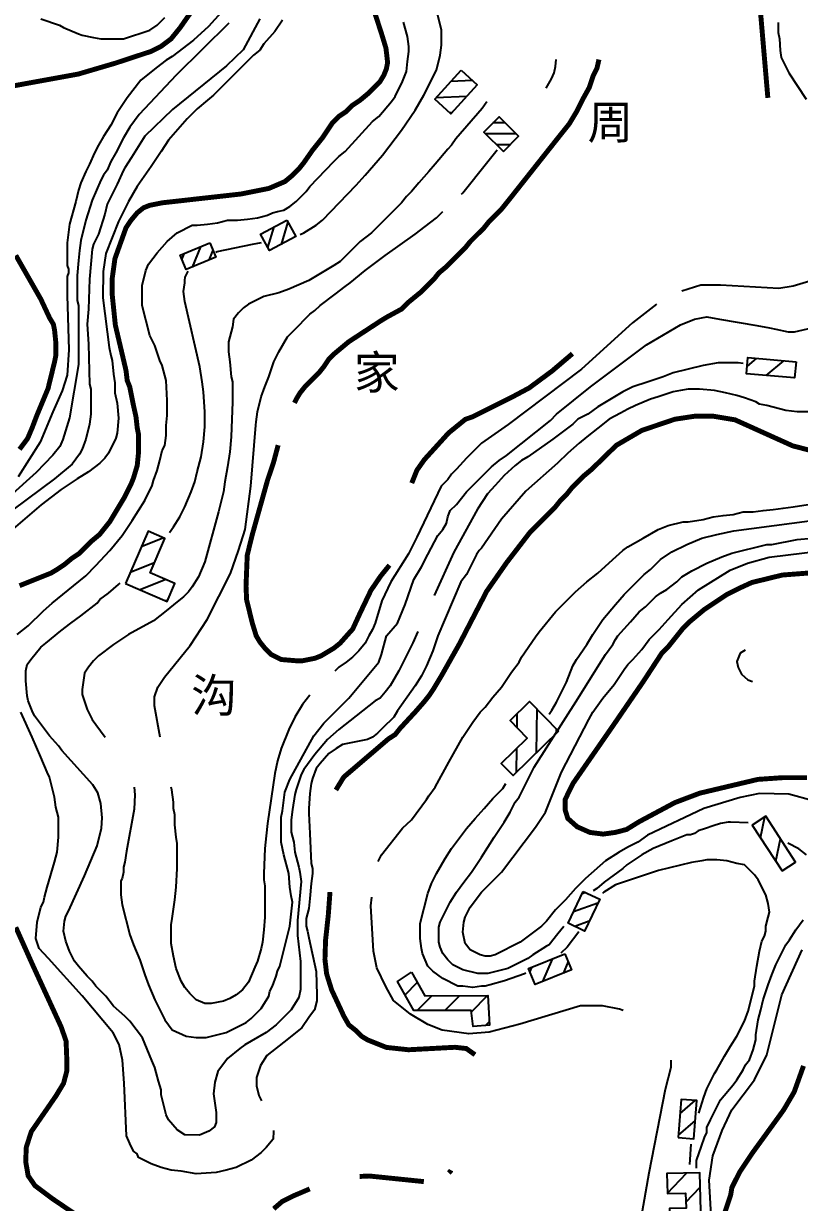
# Model space of a CAD drawing. Extents: x 35515948 to 35520624, y 3302916 to 3308279.
# Drawn here: x 35516772 to 35517166, y 3304261 to 3304859 of the extents above; entities that cross this region are included whole.
import ezdxf

# ---------------------------------------------------------------- set-up
doc = ezdxf.new("R2010")
doc.units = 0
doc.header["$LTSCALE"] = 10000
doc.header["$MEASUREMENT"] = 0
for name, color, linetype in [('2113', 7, 'CONTINUOUS'), ('8111', 34, 'CONTINUOUS'), ('8112', 34, 'CONTINUOUS')]:
    doc.layers.add(name, color=color, linetype=linetype)
doc.styles.add('仿宋体', font='')
doc.styles.get('仿宋体').set_extended_font_data('文鼎CS仿宋体')

msp = doc.modelspace()

# ---------------------------------------------------------------- linework, layer by layer
at = {"layer": '2113', "linetype": 'Continuous', "ltscale": 0.005}
for p, q in [((35516999.71, 3304830.33), (35516988.83, 3304829.84)), ((35516996.87, 3304822.26), (35516981.26, 3304821.56)), ((35516989.3, 3304813.98), (35516988.26, 3304813.94)), ((35517016.35, 3304808.79), (35517010.2, 3304808.79)), ((35517021.93, 3304803.21), (35517006.56, 3304803.21)), ((35517018.78, 3304797.62), (35517012.15, 3304797.62)), ((35516899.08, 3304755.98), (35516895.91, 3304745.62)), ((35516906.2, 3304758.54), (35516902.71, 3304747.13)), ((35516853.36, 3304742.35), (35516852.35, 3304739.86)), ((35516861.79, 3304745.9), (35516857.61, 3304735.63)), ((35516868.07, 3304744.18), (35516866.03, 3304739.18)), ((35517143.7, 3304689.32), (35517139.05, 3304685.42)), ((35517157.57, 3304688.09), (35517148.68, 3304680.65)), ((35517163.27, 3304680.04), (35517162.54, 3304679.42)), ((35516843.26, 3304598.17), (35516831.8, 3304593.6)), ((35516838.49, 3304585.51), (35516826.21, 3304580.61)), ((35516844.35, 3304577.07), (35516831.23, 3304571.85)), ((35516845.25, 3304566.67), (35516844.22, 3304566.26)), ((35517022.37, 3304508.87), (35517022.29, 3304502.01)), ((35517032.4, 3304511.37), (35517032.14, 3304489.05)), ((35517042.28, 3304501.26), (35517042.26, 3304498.93)), ((35517022.17, 3304491.28), (35517022.02, 3304479.17)), ((35517145.92, 3304446), (35517148.17, 3304456.64)), ((35517153.62, 3304434.14), (35517156.02, 3304445.46)), ((35517063.35, 3304412.77), (35517051.1, 3304408.44)), ((35517057.22, 3304418.2), (35517055.46, 3304417.57)), ((35517058.99, 3304403.64), (35517051.64, 3304401.03)), ((35517040.15, 3304384.37), (35517035.31, 3304372.99)), ((35517048.28, 3304383.17), (35517045.74, 3304377.2)), ((35517029.71, 3304380.16), (35517028.86, 3304378.15)), ((35516965.59, 3304366.28), (35516971.82, 3304372.6)), ((35516971.74, 3304358.28), (35516979.11, 3304365.75)), ((35516985.79, 3304358.28), (35516993.25, 3304365.84)), ((35516999.25, 3304357.68), (35517007.39, 3304365.94)), ((35517006.4, 3304350.69), (35517008.28, 3304352.6)), ((35517105.07, 3304306.11), (35517112.75, 3304312.7)), ((35517104.24, 3304295.16), (35517112.85, 3304302.56)), ((35517098.69, 3304265.68), (35517108.31, 3304275.84)), ((35517108.03, 3304261), (35517115.32, 3304268.7))]:
    msp.add_line(p, q, dxfattribs=at)
for points in [[(35516994.03, 3304835.53), (35517002.18, 3304828.07), (35516988.8, 3304813.44), (35516980.65, 3304820.89)], [(35517015.46, 3304794.31), (35517023.15, 3304801.99), (35517013.27, 3304811.87), (35517005.59, 3304804.18)], [(35516905.7, 3304759.49), (35516910.16, 3304751.08), (35516896.78, 3304743.98), (35516892.32, 3304752.39)], [(35516866.51, 3304747.89), (35516869.55, 3304740.66), (35516854.66, 3304734.38), (35516851.61, 3304741.61)], [(35517163.94, 3304687.53), (35517163.22, 3304679.36), (35517138.71, 3304681.53), (35517139.43, 3304689.69)], [(35516823.81, 3304575.04), (35516844.94, 3304565.95), (35516848.89, 3304575.12), (35516836.34, 3304580.52), (35516843.83, 3304597.93), (35516835.25, 3304601.62)], [(35517043.43, 3304500.08), (35517020.41, 3304477.59), (35517014.42, 3304483.72), (35517027.59, 3304496.58), (35517018.9, 3304505.48), (35517028.75, 3304515.11)], [(35517156.84, 3304429.2), (35517163.69, 3304433.66), (35517148.58, 3304456.91), (35517141.72, 3304452.45)], [(35517056.03, 3304418.77), (35517064.33, 3304414.81), (35517056.62, 3304398.66), (35517048.33, 3304402.62)], [(35517046.72, 3304387.03), (35517050, 3304378.92), (35517031.55, 3304371.47), (35517028.28, 3304379.58)], [(35516968.96, 3304377.85), (35516975.58, 3304365.72), (35517007.67, 3304365.94), (35517008.36, 3304350.83), (35517000.09, 3304350.27), (35516999.18, 3304358.28), (35516970, 3304358.28), (35516961.85, 3304373.04)], [(35517104.14, 3304293.89), (35517112.15, 3304293.28), (35517113.62, 3304312.63), (35517105.61, 3304313.24)], [(35517115.83, 3304250.11), (35517115.13, 3304276.03), (35517098.42, 3304275.57), (35517098.7, 3304265.45), (35517107.91, 3304265.7), (35517108.11, 3304258.05), (35517099.67, 3304257.82), (35517099.9, 3304249.68)]]:
    msp.add_lwpolyline(points, close=True, dxfattribs=at)
at = {"layer": '8111', "linetype": 'Continuous', "ltscale": 0.005}
for points, elevation in [([(35516891.99, 3304861.59), (35516883.53, 3304845.9), (35516875.05, 3304837.74), (35516847.59, 3304815.58), (35516833.6, 3304802.12), (35516826.82, 3304791.2), (35516823.41, 3304786.03), (35516822.78, 3304784.76), (35516819.6, 3304777.77), (35516814.52, 3304767.61), (35516813.25, 3304762.53), (35516810.08, 3304752.37), (35516807.54, 3304747.29), (35516806.9, 3304744.75), (35516806.27, 3304737.13), (35516805.63, 3304729.51), (35516805, 3304714.27), (35516804.36, 3304706.65), (35516805, 3304696.49), (35516805.63, 3304676.17), (35516806.27, 3304673.63), (35516806.27, 3304660.93), (35516805.63, 3304655.85), (35516803.73, 3304648.23), (35516801.82, 3304643.15), (35516800.55, 3304640.61), (35516796.74, 3304635.53), (35516787.79, 3304628.17), (35516745.42, 3304596.76)], 435), ([(35516873.99, 3304866.67), (35516865.96, 3304857.78), (35516858.34, 3304850.8), (35516847.54, 3304842.54), (35516844.37, 3304840.64), (35516839.29, 3304836.83), (35516831.67, 3304830.48), (35516824.68, 3304821.59), (35516819.6, 3304813.97), (35516816.43, 3304807.62), (35516812.62, 3304801.9), (35516810.08, 3304797.46), (35516808.17, 3304793.65), (35516805.63, 3304787.93), (35516803.73, 3304784.12), (35516801.19, 3304778.41), (35516799.92, 3304774.6), (35516798.65, 3304768.88), (35516795.47, 3304757.45), (35516794.2, 3304747.93), (35516794.2, 3304736.5), (35516794.84, 3304734.59), (35516794.84, 3304732.69), (35516794.2, 3304730.78), (35516794.2, 3304721.26), (35516795.12, 3304693.58), (35516794.28, 3304680.75), (35516791.73, 3304672.8), (35516786.96, 3304662.2), (35516780.6, 3304646.73), (35516769.37, 3304629.13)], 445), ([(35516912.39, 3304752.09), (35516914.22, 3304753.01), (35516920.57, 3304756.82), (35516923.74, 3304759.36), (35516940.89, 3304777.14), (35516945.33, 3304782.22), (35516949.78, 3304787.3), (35516954.22, 3304792.38), (35516963.75, 3304805.08), (35516970.73, 3304815.24), (35516975.18, 3304822.86), (35516981.53, 3304835.56), (35516983.43, 3304843.18), (35516984.07, 3304848.26), (35516984.07, 3304855.88), (35516982.16, 3304863.5)], 415), ([(35516876.22, 3304859.36), (35516849.5, 3304832.97), (35516830.74, 3304813.04), (35516825.97, 3304806.68), (35516822.78, 3304801.27), (35516818.97, 3304793.65), (35516816.43, 3304789.2), (35516814.52, 3304784.76), (35516812.62, 3304782.22), (35516811.35, 3304779.68), (35516806.9, 3304769.52), (35516803.73, 3304759.36), (35516801.19, 3304749.2), (35516800.55, 3304744.12), (35516799.92, 3304739.04), (35516799.28, 3304731.42), (35516799.28, 3304718.72), (35516799.92, 3304716.18), (35516799.92, 3304713.64), (35516799.92, 3304708.56), (35516799.92, 3304686.26), (35516795.44, 3304659.13), (35516792.05, 3304648.21), (35516790.53, 3304644.56), (35516786.97, 3304640.19), (35516778.5, 3304631.44), (35516749.25, 3304605.22)], 440), ([(35516903.42, 3304860.96), (35516899.61, 3304855.24), (35516893.9, 3304848.89), (35516891.99, 3304845.72), (35516888.82, 3304843.18), (35516887.55, 3304841.91), (35516883.74, 3304838.1), (35516878.66, 3304833.02), (35516868.5, 3304822.86), (35516865.32, 3304820.32), (35516860.24, 3304815.87), (35516855.16, 3304810.79), (35516845.64, 3304800), (35516841.83, 3304794.28), (35516836.75, 3304786.66), (35516829.76, 3304776.5), (35516825.32, 3304768.88), (35516820.24, 3304758.72), (35516813.89, 3304742.44), (35516812.51, 3304733.43), (35516812.3, 3304719.97), (35516815.58, 3304694.74), (35516816.43, 3304690.78), (35516817.06, 3304688.24), (35516817.7, 3304681.25), (35516818.33, 3304676.81), (35516818.33, 3304671.73), (35516819.6, 3304666.65), (35516820.24, 3304659.03), (35516819.6, 3304651.41), (35516818.97, 3304648.87), (35516815.16, 3304641.25), (35516813.25, 3304638.71), (35516810.71, 3304636.17), (35516805, 3304631.72), (35516799.36, 3304628.16), (35516791.17, 3304622.81), (35516781.08, 3304614.93), (35516765.63, 3304601.7)], 430), ([(35516768.8, 3304549.17), (35516774.52, 3304553.62), (35516782.14, 3304561.24), (35516786.58, 3304565.05), (35516797.38, 3304573.94), (35516803.73, 3304579.02), (35516808.81, 3304584.1), (35516815.79, 3304591.72), (35516822.14, 3304599.34), (35516827.22, 3304606.96), (35516830.4, 3304612.04), (35516833.57, 3304617.12), (35516837.38, 3304624.74), (35516838.02, 3304627.28), (35516839.92, 3304632.36), (35516841.19, 3304637.44), (35516842.46, 3304642.52), (35516843.73, 3304645.06), (35516844.37, 3304650.14), (35516844.37, 3304655.22), (35516845, 3304660.3), (35516845, 3304667.92), (35516844.37, 3304678.08), (35516842.46, 3304685.7), (35516841.19, 3304688.24), (35516838.65, 3304695.86), (35516836.11, 3304700.94), (35516832.3, 3304716.18), (35516832.3, 3304726.34), (35516834.21, 3304733.96), (35516835.48, 3304737.13), (35516839.92, 3304742.85), (35516845, 3304748.56), (35516850.08, 3304753.01), (35516857.7, 3304756.82), (35516860.24, 3304756.82), (35516865.32, 3304757.45), (35516870.4, 3304758.09), (35516875.48, 3304759.36), (35516880.56, 3304759.36), (35516885.64, 3304759.99), (35516890.72, 3304760.63), (35516895.8, 3304761.9), (35516898.34, 3304763.17), (35516900.88, 3304763.8), (35516904.06, 3304764.44), (35516907.23, 3304766.34), (35516910.41, 3304768.88), (35516915.49, 3304773.96), (35516917.39, 3304776.5), (35516929.46, 3304789.2), (35516932, 3304791.74), (35516935.17, 3304794.28), (35516942.16, 3304801.9), (35516949.14, 3304809.52), (35516952.32, 3304812.06), (35516958.67, 3304819.68), (35516960.57, 3304822.22), (35516964.38, 3304829.84), (35516966.29, 3304834.92), (35516966.92, 3304840), (35516967.56, 3304845.08), (35516967.56, 3304847.62), (35516966.92, 3304852.7), (35516964.75, 3304859.94)], 420), ([(35517154.88, 3304859.69), (35517154.88, 3304854.61), (35517155.52, 3304851.43), (35517155.84, 3304845.58), (35517156.37, 3304841.98), (35517160.3, 3304834.13), (35517168.99, 3304820.88)], 405), ([(35517037.25, 3304826.42), (35517039.95, 3304831.11), (35517041.22, 3304834.29), (35517041.85, 3304837.46), (35517042.2, 3304840.96)], 405), ([(35517007.14, 3304819.42), (35517004.69, 3304816.11), (35516991.44, 3304800.74), (35516989.15, 3304797.46), (35516987.24, 3304795.55), (35516980.89, 3304787.93), (35516977.72, 3304784.12), (35516972.64, 3304778.41), (35516968.83, 3304773.96), (35516966.29, 3304771.42), (35516963.75, 3304768.25), (35516948.51, 3304753.01), (35516942.79, 3304748.56), (35516941.52, 3304747.29), (35516937.71, 3304743.48), (35516932.63, 3304738.4), (35516929.46, 3304736.5), (35516924.38, 3304733.32), (35516916.76, 3304728.88), (35516906.6, 3304724.43), (35516901.52, 3304722.53), (35516893.9, 3304720.62), (35516886.28, 3304716.81), (35516883.74, 3304714.91), (35516881.2, 3304712.37), (35516878.66, 3304709.19), (35516878.02, 3304705.38), (35516876.12, 3304697.76), (35516876.12, 3304692.68), (35516876.75, 3304687.6), (35516877.39, 3304679.98), (35516878.02, 3304677.44), (35516878.02, 3304672.36), (35516878.02, 3304667.28), (35516877.39, 3304649.5), (35516876.75, 3304641.88), (35516875.48, 3304634.26), (35516874.21, 3304626.64), (35516873.58, 3304621.56), (35516871.04, 3304611.4), (35516864.05, 3304586), (35516860.88, 3304578.38), (35516857.7, 3304573.3), (35516855.8, 3304570.76), (35516853.26, 3304568.22), (35516850.08, 3304565.68), (35516844.37, 3304561.24), (35516841.19, 3304558.7), (35516838.02, 3304556.16), (35516825.32, 3304549.17), (35516817.7, 3304544.09), (35516810.08, 3304538.38), (35516807.54, 3304535.84), (35516805, 3304532.66), (35516803.09, 3304529.49), (35516801.82, 3304521.23), (35516801.82, 3304518.69), (35516804.36, 3304511.07), (35516806.9, 3304505.99), (35516808.81, 3304503.45), (35516813.57, 3304497.14)], 410), ([(35516994.24, 3304772.71), (35516994.86, 3304773.33), (35517006.91, 3304788.45), (35517012.32, 3304795.06)], 405), ([(35516841.36, 3304497.14), (35516838.59, 3304512.95), (35516838.59, 3304517.51), (35516840.28, 3304522.49), (35516843.67, 3304527.58), (35516856.6, 3304543.59), (35516865.3, 3304556.73), (35516877.06, 3304580.05), (35516881.2, 3304591.82), (35516884.59, 3304602.42), (35516887.45, 3304624.36), (35516889.88, 3304655.46), (35516890.09, 3304657.12), (35516890.72, 3304662.2), (35516892.63, 3304669.82), (35516894.53, 3304674.9), (35516896.44, 3304679.98), (35516898.98, 3304687.6), (35516901.52, 3304692.68), (35516905.96, 3304700.3), (35516909.14, 3304703.48), (35516917.39, 3304711.73), (35516919.93, 3304713.64), (35516922.47, 3304716.18), (35516930.09, 3304721.89), (35516935.17, 3304725.7), (35516937.71, 3304727.61), (35516945.33, 3304733.96), (35516955.49, 3304741.58), (35516970.73, 3304752.37), (35516975.81, 3304756.18), (35516981.53, 3304760.63), (35516984.73, 3304763.83)], 405), ([(35516869.68, 3304743.28), (35516870.28, 3304743.5), (35516888.3, 3304747.21), (35516892.71, 3304748.07)], 415), ([(35516846.06, 3304600.96), (35516848.18, 3304603.78), (35516851.35, 3304608.86), (35516853.89, 3304613.94), (35516857.07, 3304621.56), (35516858.97, 3304626.64), (35516860.24, 3304631.72), (35516861.51, 3304636.8), (35516862.15, 3304639.34), (35516863.42, 3304646.96), (35516864.05, 3304654.58), (35516864.05, 3304662.2), (35516863.42, 3304672.36), (35516862.78, 3304677.44), (35516861.51, 3304685.06), (35516853.89, 3304718.08), (35516853.26, 3304723.16), (35516853.89, 3304727.61), (35516853.89, 3304728.88), (35516854.06, 3304730.57), (35516855.58, 3304733.61)], 415), ([(35517172.59, 3304728.98), (35517162.52, 3304725.91), (35517155.21, 3304724.74), (35517125.53, 3304726.44), (35517115.67, 3304726.44), (35517106.07, 3304723.47)], 405), ([(35517093.18, 3304716.85), (35517080.9, 3304707.36), (35517055.14, 3304683.83), (35517017.83, 3304655.73), (35517004.39, 3304646.33), (35517001.85, 3304643.79), (35516996.77, 3304638.71), (35516991.69, 3304632.99), (35516989.15, 3304630.45), (35516987.24, 3304627.91), (35516983.91, 3304624.36), (35516971.51, 3304598.5), (35516967.38, 3304590.12), (35516958.37, 3304575.81), (35516953.91, 3304566.27), (35516950.41, 3304554.89), (35516949.14, 3304551.71), (35516947.24, 3304548.54), (35516945.33, 3304544.73), (35516942.16, 3304540.92), (35516938.98, 3304537.74), (35516935.81, 3304535.2), (35516932, 3304532.66), (35516929.92, 3304530.58)], 405), ([(35516828.27, 3304471.77), (35516828.52, 3304467.8), (35516828.2, 3304460.59), (35516824.27, 3304439.18), (35516823.41, 3304433.6), (35516822.78, 3304431.06), (35516822.78, 3304428.52), (35516822.14, 3304425.35), (35516821.51, 3304424.08), (35516821.51, 3304417.09), (35516822.14, 3304412.01), (35516825.95, 3304396.77), (35516827.86, 3304391.69), (35516831.03, 3304384.07), (35516833.57, 3304376.45), (35516835.48, 3304371.37), (35516838.65, 3304363.75), (35516843.73, 3304353.59), (35516847.54, 3304348.51), (35516854.53, 3304345.34), (35516859.61, 3304344.7), (35516864.69, 3304344.7), (35516874.85, 3304347.24), (35516885.01, 3304352.32), (35516887.55, 3304354.23), (35516892.63, 3304359.31), (35516896.44, 3304365.66), (35516897.07, 3304368.2), (35516898.34, 3304370.74), (35516900.25, 3304375.82), (35516900.88, 3304378.36), (35516902.15, 3304380.9), (35516907.23, 3304401.22), (35516908.5, 3304413.28), (35516907.87, 3304416.46), (35516907.23, 3304420.9), (35516906.6, 3304427.89), (35516904.06, 3304437.41), (35516902.79, 3304443.76), (35516902.79, 3304456.46), (35516903.42, 3304459.64), (35516904.69, 3304469.16), (35516907.23, 3304475.51), (35516919.3, 3304497.74), (35516924.38, 3304504.09), (35516937.08, 3304516.79), (35516949.78, 3304532.03), (35516952.32, 3304535.2), (35516953.59, 3304539.01), (35516956.13, 3304548.54), (35516961.84, 3304554.89), (35516965.65, 3304564.41), (35516970.1, 3304577.11), (35516973.91, 3304583.46), (35516977.08, 3304589.81), (35516982.16, 3304599.34), (35516984.7, 3304602.51), (35516986.61, 3304605.69), (35516987.24, 3304608.86), (35516988.51, 3304612.04), (35516991.69, 3304615.21), (35516996.77, 3304621.56), (35517009.47, 3304634.26), (35517013.28, 3304637.44), (35517017.09, 3304639.98), (35517039.31, 3304657.76), (35517042.49, 3304660.93), (35517059.69, 3304674.78), (35517088.06, 3304696.2), (35517105.4, 3304706.28), (35517112.34, 3304709.19), (35517118.69, 3304710.46), (35517125.04, 3304709.19), (35517144.09, 3304706.02), (35517150.44, 3304704.75), (35517153.61, 3304704.11), (35517159.96, 3304702.84), (35517163.14, 3304702.84), (35517171.95, 3304704.81)], 410), ([(35517137.05, 3304686.68), (35517134.56, 3304686.97), (35517124.4, 3304686.97), (35517116.78, 3304685.7), (35517101.54, 3304681.89), (35517096.46, 3304679.98), (35517088.84, 3304677.44), (35517081.22, 3304674.9), (35517076.14, 3304672.36), (35517071.06, 3304669.19), (35517063.44, 3304664.74), (35517058.36, 3304660.93), (35517053.28, 3304658.39), (35517050.74, 3304655.85), (35517040.58, 3304648.23), (35517027.88, 3304639.34), (35517024.71, 3304637.44), (35517021.53, 3304634.9), (35517015.82, 3304629.82), (35517011.37, 3304624.74), (35517007.36, 3304620.6), (35517002.31, 3304612.73), (35516990.33, 3304590.99), (35516980.35, 3304568.93)], 415), ([(35517175.84, 3304662.2), (35517164.41, 3304662.2), (35517158.69, 3304662.84), (35517149.17, 3304665.38), (35517145.36, 3304666.01), (35517143.45, 3304667.28), (35517137.74, 3304669.19), (35517133.93, 3304670.46), (35517128.21, 3304671.73), (35517122.5, 3304673), (35517114.88, 3304673.63), (35517109.16, 3304673.63), (35517105.35, 3304673), (35517101.54, 3304672.36), (35517093.92, 3304669.82), (35517090.11, 3304668.55), (35517082.49, 3304665.38), (35517078.68, 3304663.47), (35517074.87, 3304661.57), (35517069.16, 3304658.39), (35517063.44, 3304653.95), (35517057.73, 3304649.5), (35517053.92, 3304646.33), (35517048.2, 3304641.25), (35517042.98, 3304636.04), (35517026.9, 3304621.86), (35517014.61, 3304607.69), (35517004.39, 3304592.99), (35517003.12, 3304591.72), (35517001.85, 3304589.81), (35516996.77, 3304579.65), (35516993.98, 3304575.81), (35516982.16, 3304548.54), (35516979.62, 3304540.92), (35516976.45, 3304533.3), (35516973.91, 3304528.22), (35516970.73, 3304523.14), (35516961.84, 3304510.44), (35516959.94, 3304507.26), (35516954.22, 3304501.55), (35516951.68, 3304499.01), (35516949.14, 3304497.1), (35516946.49, 3304495.89), (35516936.44, 3304493.93), (35516933.9, 3304493.29), (35516930.73, 3304491.39), (35516926.92, 3304488.85), (35516922.47, 3304483.77), (35516920.57, 3304481.23), (35516918.66, 3304476.15), (35516918.03, 3304473.61), (35516917.39, 3304468.53), (35516916.76, 3304460.91), (35516916.76, 3304458.37), (35516917.39, 3304448.21), (35516918.03, 3304432.97), (35516918.66, 3304430.43), (35516918.66, 3304427.89), (35516918.03, 3304422.81), (35516917.39, 3304415.19), (35516916.76, 3304410.11), (35516915.49, 3304405.03), (35516915.49, 3304401.22), (35516916.12, 3304398.68), (35516916.81, 3304395.19), (35516920.52, 3304378.12), (35516920.84, 3304366.35), (35516920.84, 3304363.17), (35516919.67, 3304358.72), (35516916.81, 3304354.8), (35516913.21, 3304349.5), (35516904.2, 3304342.19), (35516895.51, 3304335.51), (35516892.22, 3304330.42), (35516890.21, 3304324.27), (35516890.21, 3304320.03), (35516891.37, 3304315.26), (35516892.78, 3304312.53)], 420), ([(35516952.01, 3304434.04), (35516953.59, 3304437.27), (35516964.3, 3304450.84), (35516968.83, 3304455.19), (35516976.45, 3304465.35), (35516977.72, 3304467.26), (35516980.89, 3304471.7), (35516987.88, 3304484.4), (35516994.86, 3304497.1), (35516999.94, 3304504.72), (35517003.75, 3304509.8), (35517006.29, 3304512.34), (35517010.1, 3304517.42), (35517014.55, 3304522.5), (35517019.63, 3304530.12), (35517023.44, 3304535.2), (35517024.71, 3304537.74), (35517031.69, 3304547.9), (35517033.6, 3304550.44), (35517041.85, 3304560.6), (35517052.01, 3304570.76), (35517057.73, 3304575.84), (35517063.44, 3304580.29), (35517071.06, 3304587.27), (35517076.14, 3304591.72), (35517078.68, 3304593.62), (35517086.3, 3304598.07), (35517093.92, 3304602.51), (35517099, 3304604.42), (35517106.62, 3304606.32), (35517109.16, 3304606.32), (35517116.78, 3304607.59), (35517121.86, 3304608.86), (35517126.94, 3304609.5), (35517132.02, 3304610.13), (35517137.1, 3304611.4), (35517142.18, 3304611.4), (35517147.26, 3304612.04), (35517152.34, 3304612.67), (35517157.42, 3304613.31), (35517162.5, 3304613.94), (35517170.12, 3304615.21)], 430), ([(35517038.71, 3304508.68), (35517039.98, 3304510.73), (35517042.49, 3304514.88), (35517045.03, 3304519.96), (35517047.57, 3304525.04), (35517050.74, 3304533.3), (35517052.65, 3304536.47), (35517057.73, 3304544.09), (35517060.9, 3304549.17), (35517065.98, 3304556.79), (35517072.33, 3304564.41), (35517076.78, 3304569.49), (35517086.94, 3304579.65), (35517090.11, 3304582.19), (35517095.19, 3304587.27), (35517100.91, 3304591.08), (35517108.53, 3304594.89), (35517116.15, 3304598.07), (35517123.77, 3304599.97), (35517132.36, 3304601.71), (35517182.17, 3304608.33)], 435), ([(35517046.12, 3304400.93), (35517043.06, 3304397.2), (35517038.68, 3304391.69), (35517037.41, 3304391.06), (35517030.42, 3304386.61), (35517027.88, 3304384.71), (35517017.72, 3304379.63), (35517007.56, 3304377.09), (35517002.48, 3304377.09), (35516994.86, 3304378.99), (35516989.78, 3304381.53), (35516987.24, 3304384.07), (35516984.7, 3304387.25), (35516983.43, 3304390.42), (35516982.8, 3304392.96), (35516982.8, 3304400.58), (35516983.43, 3304403.12), (35516988.51, 3304413.28), (35516991.69, 3304418.36), (35516995.5, 3304423.44), (35516999.31, 3304428.52), (35517004.39, 3304436.14), (35517007.56, 3304441.22), (35517010.74, 3304446.3), (35517015.82, 3304453.92), (35517018.99, 3304459), (35517021.53, 3304464.08), (35517023.44, 3304466.62), (35517025.98, 3304471.7), (35517028.52, 3304476.78), (35517031.06, 3304481.86), (35517053.45, 3304516.88), (35517064.05, 3304533.94), (35517067.25, 3304539.01), (35517071.06, 3304544.09), (35517072.33, 3304546.63), (35517073.6, 3304548.54), (35517079.95, 3304555.52), (35517084.4, 3304560.6), (35517087.57, 3304563.14), (35517092.65, 3304568.22), (35517095.19, 3304570.13), (35517098.37, 3304572.03), (35517103.45, 3304575.84), (35517105.99, 3304578.38), (35517111.07, 3304581.56), (35517118.69, 3304585.37), (35517126.31, 3304588.54), (35517131.39, 3304590.45), (35517149.17, 3304594.89), (35517151.71, 3304594.89), (35517164.41, 3304597.43), (35517172.03, 3304598.07)], 440), ([(35517172.59, 3304464.72), (35517160.3, 3304468.12), (35517145.45, 3304468.43), (35517135.6, 3304466.42), (35517117.15, 3304460.8), (35517088.53, 3304447.34), (35517083.76, 3304443.76), (35517078.68, 3304441.22), (35517074.24, 3304438.68), (35517067.25, 3304434.24), (35517057.09, 3304425.35), (35517052.01, 3304420.27), (35517046.93, 3304414.55), (35517041.85, 3304409.47), (35517037.41, 3304403.76), (35517034.87, 3304401.22), (35517024.07, 3304392.96), (35517011.37, 3304386.61), (35517008.83, 3304385.98), (35517006.29, 3304385.98), (35517003.75, 3304386.61), (35516998.67, 3304389.15), (35516996.13, 3304392.33), (35516994.86, 3304398.04), (35516995.5, 3304403.12), (35516996.13, 3304405.66), (35516998.67, 3304410.74), (35517004.39, 3304418.36), (35517014.55, 3304428.52), (35517031.69, 3304451.38), (35517036.77, 3304459), (35517039.95, 3304466.62), (35517041.85, 3304471.7), (35517045.03, 3304479.32), (35517058.75, 3304505.96), (35517060.9, 3304509.8), (35517065.98, 3304516.79), (35517071.7, 3304523.77), (35517076.78, 3304531.39), (35517078.68, 3304533.93), (35517081.22, 3304536.47), (35517085.67, 3304541.55), (35517089.48, 3304546.63), (35517094.56, 3304551.71), (35517099, 3304556.79), (35517105.99, 3304564.41), (35517114.39, 3304571.78), (35517130.47, 3304581.86), (35517139.29, 3304585.33), (35517150.33, 3304588.48), (35517176.5, 3304591.63)], 445), ([(35516972.12, 3304550.73), (35516969.53, 3304545), (35516962.48, 3304530.76), (35516958.03, 3304523.14), (35516955.49, 3304519.96), (35516952.95, 3304516.79), (35516950.41, 3304515.52), (35516940.89, 3304507.9), (35516932, 3304500.91), (35516926.28, 3304495.83), (35516919.93, 3304488.21), (35516914.22, 3304480.59), (35516912.95, 3304478.05), (35516910.41, 3304470.43), (35516909.77, 3304467.89), (35516908.5, 3304460.27), (35516907.87, 3304455.19), (35516907.87, 3304452.65), (35516907.87, 3304448.84), (35516909.14, 3304443.76), (35516909.77, 3304438.68), (35516910.41, 3304436.14), (35516911.68, 3304431.06), (35516912.31, 3304428.52), (35516912.89, 3304423.81), (35516911.08, 3304403.94), (35516911.08, 3304396.38), (35516912.65, 3304383.15), (35516912.65, 3304368.98), (35516911.68, 3304365.02), (35516907.87, 3304358.67), (35516900.25, 3304351.05), (35516895.17, 3304347.24), (35516887.55, 3304342.8), (35516884.37, 3304340.89), (35516881.83, 3304338.99), (35516875.48, 3304333.91), (35516870.72, 3304327.4), (35516869.15, 3304322.04), (35516868.52, 3304316.06), (35516869.78, 3304306.61), (35516869.75, 3304301.48), (35516868.9, 3304299.26), (35516866.15, 3304297.03), (35516861.38, 3304295.12), (35516853.89, 3304295.17), (35516850.08, 3304297.71), (35516845.64, 3304302.79), (35516844.37, 3304305.33), (35516841.83, 3304315.49), (35516841.83, 3304318.03), (35516840.56, 3304322.48), (35516839.29, 3304326.92), (35516838.65, 3304329.46), (35516837.21, 3304332.96), (35516832.44, 3304344.41), (35516825.95, 3304352.96), (35516823.41, 3304355.5), (35516817.7, 3304360.58), (35516813.89, 3304365.66), (35516808.81, 3304370.74), (35516806.9, 3304373.28), (35516804.36, 3304375.82), (35516799.92, 3304380.9), (35516798.01, 3304383.44), (35516795.47, 3304388.52), (35516793.57, 3304393.6), (35516792.3, 3304398.68), (35516792.93, 3304403.76), (35516793.57, 3304406.3), (35516794.84, 3304408.84), (35516803.09, 3304426.62), (35516806.27, 3304434.24), (35516809.44, 3304441.86), (35516811.69, 3304450.84), (35516812, 3304456.2), (35516811.37, 3304463.44), (35516809.8, 3304468.8), (35516807.27, 3304472.89), (35516791.51, 3304490.22), (35516789.76, 3304492.66), (35516785.31, 3304497.74), (35516777.69, 3304507.9), (35516776.42, 3304510.44), (35516774.52, 3304515.52), (35516773.88, 3304518.06), (35516773.25, 3304525.68), (35516773.25, 3304530.76), (35516773.88, 3304533.93), (35516775.79, 3304536.47), (35516780.87, 3304542.82), (35516783.41, 3304544.73), (35516791.03, 3304551.08), (35516796.11, 3304554.89), (35516801.19, 3304558.7), (35516809.44, 3304565.05), (35516810.71, 3304566.95), (35516815.16, 3304570.13), (35516820.24, 3304574.57), (35516821.08, 3304575.21)], 415), ([(35516917.34, 3304518.3), (35516913.58, 3304513.61), (35516909.77, 3304507.26), (35516906.6, 3304500.91), (35516902.79, 3304491.39), (35516900.88, 3304485.04), (35516899.61, 3304478.69), (35516897.71, 3304465.99), (35516895.8, 3304453.29), (35516895.17, 3304446.94), (35516894.53, 3304440.59), (35516893.9, 3304427.89), (35516893.9, 3304424.71), (35516894.53, 3304421.54), (35516894.53, 3304405.66), (35516893.9, 3304399.31), (35516893.26, 3304392.96), (35516892.63, 3304389.79), (35516890.72, 3304383.44), (35516889.45, 3304380.26), (35516886.28, 3304372.64), (35516883.1, 3304368.83), (35516879.93, 3304366.29), (35516876.75, 3304364.39), (35516873.58, 3304363.12), (35516867.23, 3304361.85), (35516864.05, 3304361.85), (35516859.61, 3304363.75), (35516856.43, 3304366.93), (35516853.89, 3304370.1), (35516851.99, 3304373.28), (35516849.45, 3304379.63), (35516848.18, 3304385.98), (35516846.91, 3304392.33), (35516846.91, 3304401.85), (35516847.54, 3304405.03), (35516848.81, 3304414.55), (35516849.45, 3304420.9), (35516850.08, 3304430.43), (35516850.08, 3304443.13), (35516849.45, 3304446.3), (35516848.81, 3304452.65), (35516848.81, 3304457.73), (35516848.18, 3304460.91), (35516848.18, 3304464.08), (35516847.28, 3304470.34), (35516846.94, 3304471.77)], 405), ([(35516898.9, 3304297.47), (35516898.9, 3304297.03), (35516898.69, 3304293.11), (35516895.17, 3304288.82), (35516892.63, 3304286.28), (35516887.55, 3304282.47), (35516879.93, 3304278.66), (35516874.85, 3304277.39), (35516869.77, 3304276.12), (35516859.61, 3304275.49), (35516851.99, 3304276.76), (35516846.91, 3304277.39), (35516841.83, 3304278.66), (35516836.75, 3304280.57), (35516830.4, 3304283.74), (35516829.76, 3304285.65), (35516827.86, 3304286.92), (35516825.97, 3304290.88), (35516824.27, 3304294.81), (35516823.22, 3304321.41), (35516822.37, 3304333.18), (35516820.67, 3304341.02), (35516817.6, 3304346.96), (35516801.91, 3304365.72), (35516784.74, 3304384.8), (35516779.97, 3304389.89), (35516778.27, 3304394.87), (35516778.96, 3304403.12), (35516780.87, 3304410.74), (35516782.14, 3304413.28), (35516782.77, 3304415.82), (35516784.04, 3304420.9), (35516787.85, 3304433.6), (35516789.12, 3304438.68), (35516789.76, 3304446.3), (35516789.76, 3304456.46), (35516788.49, 3304461.54), (35516787.85, 3304466.62), (35516785.31, 3304476.78), (35516784.04, 3304479.32), (35516780.87, 3304486.94), (35516776.42, 3304497.1), (35516770.71, 3304509.8)], 420), ([(35517026.9, 3304377.31), (35517026.2, 3304376.96), (35517016.13, 3304373.35), (35517008.82, 3304371.44), (35517006.29, 3304370.74), (35517004.39, 3304370.74), (35516999.94, 3304370.1), (35516994.86, 3304370.74), (35516992.32, 3304370.74), (35516984.7, 3304374.55), (35516979.62, 3304378.36), (35516977.08, 3304380.9), (35516974.54, 3304387.25), (35516973.91, 3304389.79), (35516973.27, 3304394.87), (35516973.27, 3304402.49), (35516977.08, 3304417.73), (35516978.99, 3304422.81), (35516981.53, 3304427.89), (35516985.97, 3304435.51), (35516989.15, 3304440.59), (35516996.77, 3304450.75), (35517001.21, 3304455.83), (35517005.66, 3304460.91), (35517010.1, 3304465.99), (35517015.18, 3304471.07), (35517016.7, 3304473.49)], 435), ([(35517139.63, 3304453.51), (35517130.75, 3304453.92), (35517129.48, 3304453.92), (35517125.67, 3304453.29), (35517121.86, 3304452.02), (35517118.05, 3304450.75), (35517114.24, 3304449.48), (35517112.34, 3304448.21), (35517110.43, 3304447.57), (35517108.53, 3304447.57), (35517100.91, 3304444.4), (35517091.38, 3304440.59), (35517085.67, 3304437.41), (35517078.05, 3304432.33), (35517076.14, 3304430.43), (35517066.62, 3304423.44), (35517062.81, 3304420.27), (35517060.97, 3304419.04)], 440), ([(35517169.3, 3304437.27), (35517165.38, 3304440.34), (35517159.69, 3304443.31)], 440), ([(35517114.69, 3304306.25), (35517117.15, 3304314.42), (35517118.69, 3304318.67), (35517122.5, 3304326.29), (35517123.77, 3304328.19), (35517127.58, 3304335.18), (35517130.75, 3304340.26), (35517133.93, 3304345.34), (35517137.74, 3304352.96), (35517139.64, 3304358.04), (35517142.82, 3304370.74), (35517142.82, 3304373.28), (35517144.09, 3304380.9), (35517145.36, 3304388.52), (35517146.63, 3304393.6), (35517147.9, 3304396.14), (35517148.53, 3304398.68), (35517148.53, 3304401.22), (35517149.8, 3304405.66), (35517150.44, 3304408.2), (35517149.8, 3304412.65), (35517148.53, 3304417.09), (35517144.72, 3304424.71), (35517142.82, 3304427.25), (35517137.74, 3304432.33), (35517133.93, 3304432.97), (35517128.85, 3304434.24), (35517123.77, 3304434.87), (35517118.69, 3304434.87), (35517116.15, 3304434.24), (35517110.89, 3304433.53), (35517094.18, 3304429.43), (35517072.43, 3304422.19), (35517066.44, 3304418.41), (35517065.79, 3304417.71)], 435), ([(35517076.28, 3304358.33), (35517074.44, 3304359.04), (35517065.74, 3304360.74), (35517054.61, 3304360.74), (35517023.77, 3304351.41), (35517008.29, 3304347.27), (35516997.9, 3304346.43), (35516984.44, 3304348.33), (35516977.13, 3304351.2), (35516968.44, 3304356.5), (35516959.74, 3304363.49), (35516955.82, 3304370.49), (35516951.37, 3304380.03), (35516949.67, 3304388.51), (35516948.3, 3304411.51), (35516948.69, 3304415.79)], 430), ([(35517113.44, 3304278.38), (35517113.44, 3304282.19), (35517115.99, 3304289.5), (35517117.42, 3304293.9), (35517118.69, 3304296.44), (35517118.69, 3304298.98), (35517120.59, 3304302.79), (35517125.67, 3304312.95), (35517132.02, 3304320.57), (35517133.93, 3304323.11), (35517137.1, 3304328.19), (35517138.37, 3304330.73), (35517140.28, 3304333.27), (35517142.18, 3304338.35), (35517143.45, 3304343.43), (35517143.45, 3304345.97), (35517144.72, 3304353.59), (35517145.99, 3304358.67), (35517147.26, 3304363.75), (35517149.8, 3304371.37), (35517151.71, 3304376.45), (35517153.61, 3304381.53), (35517156.15, 3304386.61), (35517158.69, 3304391.69), (35517160.6, 3304394.23), (35517163.77, 3304399.31), (35517167.58, 3304404.39)], 440), ([(35517053.7, 3304398.32), (35517047.83, 3304390.42), (35517044.61, 3304387.38)], 435), ([(35517121.05, 3304251.48), (35517119.79, 3304272.27), (35517121.68, 3304284.55), (35517126.41, 3304297.47), (35517130.12, 3304305.33), (35517131.39, 3304307.87), (35517142.82, 3304323.11), (35517149.17, 3304335.81), (35517156.79, 3304366.29), (35517166.95, 3304389.15)], 445), ([(35517080.83, 3304205.56), (35517081.75, 3304214.56), (35517083.76, 3304243.18), (35517089.38, 3304276.04), (35517097.76, 3304318.34), (35517100.62, 3304329.57), (35517100.62, 3304333.18)], 430), ([(35517109.98, 3304280.25), (35517110.8, 3304290.43)], 435)]:
    msp.add_lwpolyline(points, dxfattribs=dict(at, elevation=elevation))
at = {"layer": '8111', "linetype": 'Continuous', "ltscale": 0.005, "elevation": 455, "flags": 128}
for points in [[(35516780.87, 3304861.59), (35516790.39, 3304858.42), (35516792.3, 3304857.15), (35516799.92, 3304853.97), (35516801.82, 3304853.34), (35516807.54, 3304852.07), (35516811.35, 3304851.43), (35516822.78, 3304851.43), (35516836.11, 3304855.88), (35516839.92, 3304858.42), (35516843.73, 3304862.23)], [(35517138.07, 3304541.29), (35517135.6, 3304539.67), (35517133.9, 3304535.42), (35517134.54, 3304532.35), (35517136.23, 3304528.96), (35517139.52, 3304526.2), (35517141.78, 3304525.3)]]:
    msp.add_lwpolyline(points, dxfattribs=at)
at = {"layer": '8112', "linetype": 'Continuous', "ltscale": 0.005, "const_width": 2.5}
for points, elevation in [([(35516767.35, 3304827.67), (35516799.9, 3304833.6), (35516818.66, 3304839.12), (35516836.75, 3304845.08), (35516841.83, 3304847.62), (35516846.91, 3304851.43), (35516851.5, 3304857.1), (35516860.96, 3304870.65)], 450), ([(35517145.45, 3304870.28), (35517149.63, 3304821.5)], 400), ([(35516909.5, 3304666.74), (35516910.41, 3304668.55), (35516912.31, 3304671.73), (35516914.85, 3304674.9), (35516921.84, 3304681.89), (35516924.38, 3304685.06), (35516926.92, 3304688.87), (35516929.46, 3304691.41), (35516933.27, 3304694.59), (35516937.08, 3304697.76), (35516953.59, 3304708.56), (35516956.76, 3304710.46), (35516963.75, 3304714.27), (35516966.92, 3304717.45), (35516973.91, 3304723.16), (35516980.26, 3304729.51), (35516982.8, 3304732.69), (35516986.61, 3304735.86), (35516996.13, 3304745.39), (35516998.67, 3304748.56), (35517005.66, 3304755.55), (35517008.2, 3304758.72), (35517014.55, 3304765.07), (35517018.68, 3304770.21), (35517043.76, 3304801.9), (35517048.84, 3304808.25), (35517052.65, 3304814.6), (35517055.82, 3304820.95), (35517059, 3304826.67), (35517060.9, 3304832.38), (35517062.99, 3304836.68), (35517063.95, 3304840.96)], 400), ([(35516770.07, 3304643.15), (35516773.88, 3304648.23), (35516774.52, 3304649.5), (35516776.42, 3304653.95), (35516778.91, 3304660.5), (35516784.52, 3304673.97), (35516787.85, 3304687.6), (35516788.49, 3304690.78), (35516788.49, 3304697.13), (35516787.85, 3304703.48), (35516787.22, 3304706.65), (35516785.31, 3304709.83), (35516780.87, 3304719.35), (35516768.17, 3304741.58)], 450), ([(35517176.47, 3304641.25), (35517162.31, 3304644.87), (35517132.99, 3304658.1), (35517121.64, 3304659.99), (35517112.81, 3304659.99), (35517102.41, 3304658.41), (35517085.7, 3304652.74), (35517072.77, 3304645.18), (35517060.27, 3304632.99), (35517056.46, 3304629.82), (35517050.11, 3304623.47), (35517047.57, 3304620.29), (35517044.39, 3304617.12), (35517041.85, 3304613.94), (35517029.15, 3304601.24), (35517017.13, 3304585.64), (35517007.04, 3304571.15), (35516993.17, 3304544.37), (35516984.07, 3304528.22), (35516980.26, 3304521.87), (35516977.72, 3304518.06), (35516975.18, 3304514.88), (35516970.73, 3304509.8), (35516963.11, 3304501.55), (35516960.57, 3304498.37), (35516957.2, 3304496.21), (35516934.52, 3304476.81), (35516930.52, 3304470.26)], 425), ([(35516957.71, 3304584.35), (35516953.28, 3304578.88), (35516948.3, 3304571.57), (35516942.68, 3304559.81), (35516939.07, 3304551.96), (35516932.63, 3304544.73), (35516929.46, 3304542.19), (35516923.11, 3304538.38), (35516919.93, 3304537.11), (35516913.58, 3304535.84), (35516910.41, 3304535.84), (35516902.79, 3304536.47), (35516897.71, 3304539.01), (35516894.53, 3304542.19), (35516891.99, 3304545.36), (35516890.09, 3304548.54), (35516888.09, 3304555.08), (35516885.25, 3304566.74), (35516884.94, 3304573.67), (35516885.57, 3304589.42), (35516887.98, 3304599.34), (35516895.8, 3304627.28), (35516898.98, 3304636.8), (35516901.23, 3304645.25)], 400), ([(35517177.44, 3304580.92), (35517156.95, 3304579.34), (35517141.5, 3304575.56), (35517135.2, 3304572.67), (35517128.85, 3304569.49), (35517117.42, 3304561.87), (35517109.8, 3304555.52), (35517106.62, 3304552.35), (35517099, 3304542.82), (35517095.83, 3304539.65), (35517086.38, 3304525.19), (35517070.62, 3304502.2), (35517050.76, 3304473.53), (35517046.77, 3304465.36), (35517046.77, 3304460.27), (35517048.15, 3304455.82), (35517052.92, 3304451.58), (35517059.38, 3304448.72), (35517066.06, 3304447.87), (35517072.21, 3304448.72), (35517077.94, 3304450.2), (35517084.29, 3304454.12), (35517102.52, 3304463.88), (35517115.14, 3304468.65), (35517144.61, 3304475.64), (35517156.9, 3304476.49), (35517169.52, 3304476.49)], 450), ([(35517167.71, 3304330.23), (35517162.98, 3304317), (35517157.62, 3304307.86), (35517141.86, 3304286.13), (35517135.2, 3304276.12), (35517131.39, 3304268.5), (35517130.75, 3304264.69), (35517126.94, 3304253.26)], 450)]:
    msp.add_lwpolyline(points, dxfattribs=dict(at, elevation=elevation))
at = {"layer": '8112', "linetype": 'Continuous', "ltscale": 0.005, "const_width": 2.5, "flags": 128}
for points, elevation in [([(35516770.07, 3304573.94), (35516785.95, 3304580.29), (35516789.12, 3304582.19), (35516792.93, 3304584.73), (35516796.74, 3304587.91), (35516800.55, 3304590.45), (35516806.9, 3304596.8), (35516810.71, 3304599.97), (35516815.79, 3304606.32), (35516823.41, 3304619.02), (35516826.59, 3304625.37), (35516827.86, 3304628.55), (35516829.76, 3304634.9), (35516830.4, 3304641.25), (35516830.4, 3304650.77), (35516829.76, 3304653.95), (35516829.13, 3304659.66), (35516827.86, 3304665.38), (35516825.95, 3304674.9), (35516824.68, 3304678.08), (35516824.06, 3304683.19), (35516818.66, 3304706.19), (35516817.07, 3304721.67), (35516817.07, 3304729.83), (35516818.45, 3304739.9), (35516824.05, 3304755.55), (35516826.59, 3304759.36), (35516829.76, 3304763.17), (35516832.94, 3304765.71), (35516836.11, 3304766.98), (35516842.46, 3304768.25), (35516882.38, 3304772.72), (35516896.57, 3304775.55), (35516900.25, 3304777.14), (35516904.69, 3304779.04), (35516908.5, 3304782.22), (35516911.68, 3304785.39), (35516914.22, 3304788.57), (35516918.66, 3304794.92), (35516923.74, 3304801.27), (35516928.82, 3304808.89), (35516932, 3304812.06), (35516935.81, 3304814.6), (35516938.98, 3304817.78), (35516942.79, 3304820.32), (35516946.6, 3304823.49), (35516952.95, 3304829.84), (35516954.86, 3304833.02), (35516956.13, 3304836.19), (35516956.76, 3304839.37), (35516955.93, 3304846.71), (35516953.72, 3304853.95), (35516950.25, 3304864.66)], 425), ([(35517050.52, 3304691.69), (35517040.3, 3304682.98), (35517028.52, 3304674.27), (35517018.99, 3304669.19), (35517012.64, 3304666.01), (35517006.29, 3304662.84), (35516999.94, 3304659.66), (35516996.23, 3304658.4), (35516987.71, 3304651.47), (35516975.42, 3304637.93), (35516971.64, 3304632.57), (35516969, 3304626)], 400), ([(35516927.54, 3304418.48), (35516926.67, 3304406.74), (35516925.29, 3304394.02), (35516924.98, 3304384.27), (35516925.82, 3304376.96), (35516928.37, 3304368.79), (35516934.54, 3304355.5), (35516937.08, 3304351.05), (35516940.25, 3304348.51), (35516943.43, 3304345.34), (35516946.6, 3304343.43), (35516956.13, 3304339.62), (35516967.34, 3304338.42), (35516990.99, 3304339.68), (35516996.66, 3304339.05), (35517001.08, 3304335.9)], 425), ([(35516809.44, 3304247.42), (35516786.74, 3304262.83), (35516777.91, 3304269.44), (35516774.44, 3304274.48), (35516773.18, 3304281.73), (35516773.5, 3304288.97), (35516776.02, 3304296.85), (35516788.63, 3304315.12), (35516792.41, 3304321.42), (35516793.99, 3304327.4), (35516793.99, 3304334.96), (35516793.67, 3304342.84), (35516791.15, 3304350.08), (35516776.96, 3304380.95), (35516768.17, 3304400.58)], 425), ([(35516975.14, 3304271.51), (35516947.45, 3304274.35), (35516942.55, 3304274.12)], 425), ([(35516988.92, 3304277.33), (35516988.68, 3304276.89), (35516987.78, 3304275.91)], 425), ([(35516917.26, 3304267.8), (35516912.95, 3304265.96), (35516908.5, 3304264.06), (35516903.42, 3304261.52), (35516898.98, 3304257.71)], 425)]:
    msp.add_lwpolyline(points, dxfattribs=dict(at, elevation=elevation))

# ---------------------------------------------------------------- texts
at = {"layer": '2113', "linetype": 'Continuous', "ltscale": 0.005, "style": '仿宋体'}
for s, p in [('周', (35517058.18, 3304800.68, 3306519.62)), ('家', (35516939.64, 3304673.72, 3306519.62)), ('沟', (35516857.15, 3304509.81, 3306519.62))]:
    msp.add_text(s, height=17, dxfattribs=at).set_placement(p)

doc.saveas('drawing.dxf')
